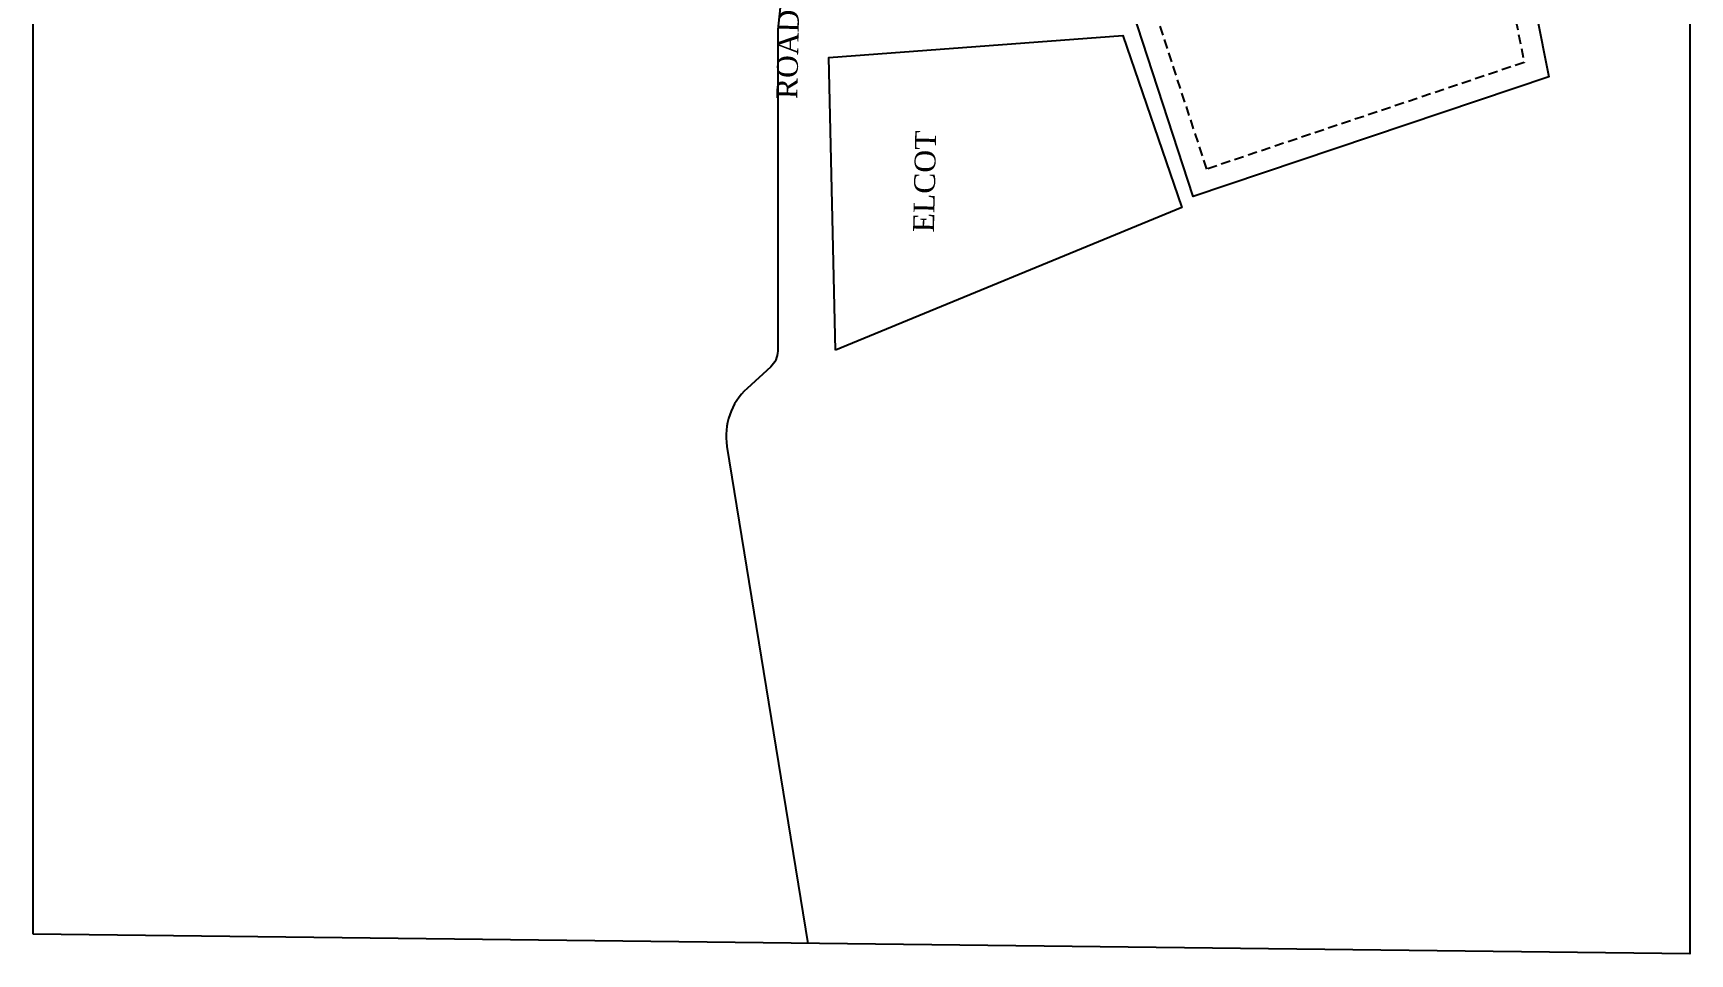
# Model space of a CAD drawing. Header units: metres. Extents: x -13 to 19722, y -15306 to 10704.
# Drawn here: x 18711 to 19483, y -15306 to -14877 of the extents above; entities that cross this region are included whole.
import ezdxf

# ---------------------------------------------------------------- set-up
doc = ezdxf.new("R2010")
doc.units = ezdxf.units.M
doc.header["$LTSCALE"] = 35
doc.header["$MEASUREMENT"] = 0
doc.linetypes.add('HIDDEN2', pattern=[0.1875, 0.125, -0.0625])
doc.layers.get('0').update_dxf_attribs({"linetype": 'CONTINUOUS'})
for name, color, linetype in [('brop', 252, 'CONTINUOUS'), ('hidden 1', 154, 'HIDDEN2'), ('wall', 30, 'CONTINUOUS')]:
    doc.layers.add(name, color=color, linetype=linetype)
doc.styles.get("Standard").update_dxf_attribs({"font": 'times.ttf', "height": 8})

msp = doc.modelspace()

# ---------------------------------------------------------------- linework, layer by layer
msp.add_lwpolyline([(18711.42507, -15296.88641), (18711.42507, -14106.84333), (19482.87673, -14115.98992), (19482.87673, -15306.03299)], close=True)
at = {"layer": 'brop'}
for points in [[(18800.35729, -14445.76698), (18774.67067, -14268.67895), (18830.05918, -14255.81666), (18898.60606, -14315.07361), (18958.9999, -14317.17446), (18948.84901, -14405.3587), (19119.94472, -14423.54621), (19121.84489, -14405.67071), (19174.70616, -14433.67144), (19178.49101, -14602.00743), (19243.94068, -14626.81423), (19365.35207, -14637.08836), (19417.23505, -14897.8157), (19251.52739, -14953.43689), (19218.65027, -14852.53813, -0.078911646), (19217.91225, -14847.89097), (19217.91225, -14833.92022, -0.414213562), (19232.91225, -14818.92022), (19337.5, -14818.92022)], [(18711.42507, -14701.86487), (18819.77518, -14689.49282), (18942.03384, -14689.49282, -0.093810616), (18952.99821, -14691.56823), (19051.49229, -14730.24117, -0.337614796), (19070.36034, -14761.33225), (19058.21842, -14875.72458), (19058.12632, -15025.44548, -0.210913974), (19054.85969, -15032.8327), (19043.90459, -15042.80983, 0.253524906), (19034.49307, -15069.80173), (19072.08854, -15301.16255)]]:
    msp.add_lwpolyline(points, format="xyb", dxfattribs=at)
at = {"layer": 'hidden 1'}
msp.add_lwpolyline([(18938.20742, -14410.3587), (18937.76106, -14414.23639), (19128.83165, -14434.54724), (19130.22636, -14421.42669), (19164.84057, -14439.76191), (19168.64502, -14608.96978), (19241.70409, -14636.66071), (19357.01262, -14646.4184), (19405.70976, -14891.13596), (19257.90973, -14940.7463), (19225.15607, -14840.22642), (19217.91225, -14840.27295)], dxfattribs=at)
at = {"layer": 'wall'}
msp.add_lwpolyline([(19085.11488, -15024.97937), (19082.00646, -14888.87897), (19218.76715, -14878.62151), (19246.37043, -14958.63475), (19085.11488, -15024.97937)], dxfattribs=at)

# ---------------------------------------------------------------- texts
for s, p in [('ROAD', (19067.18739, -14908.22098)), ('ELCOT', (19130.8691, -14970.24691))]:
    msp.add_text(s, height=9.724925, rotation=88.72790625).set_placement(p)

doc.saveas('drawing.dxf')
